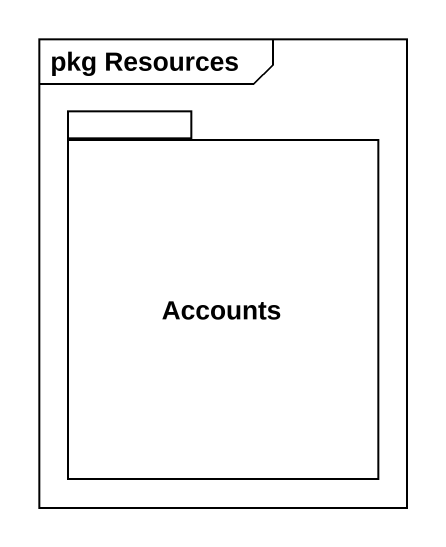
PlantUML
@startuml
mainframe pkg Resources
package Accounts {
}
@enduml
